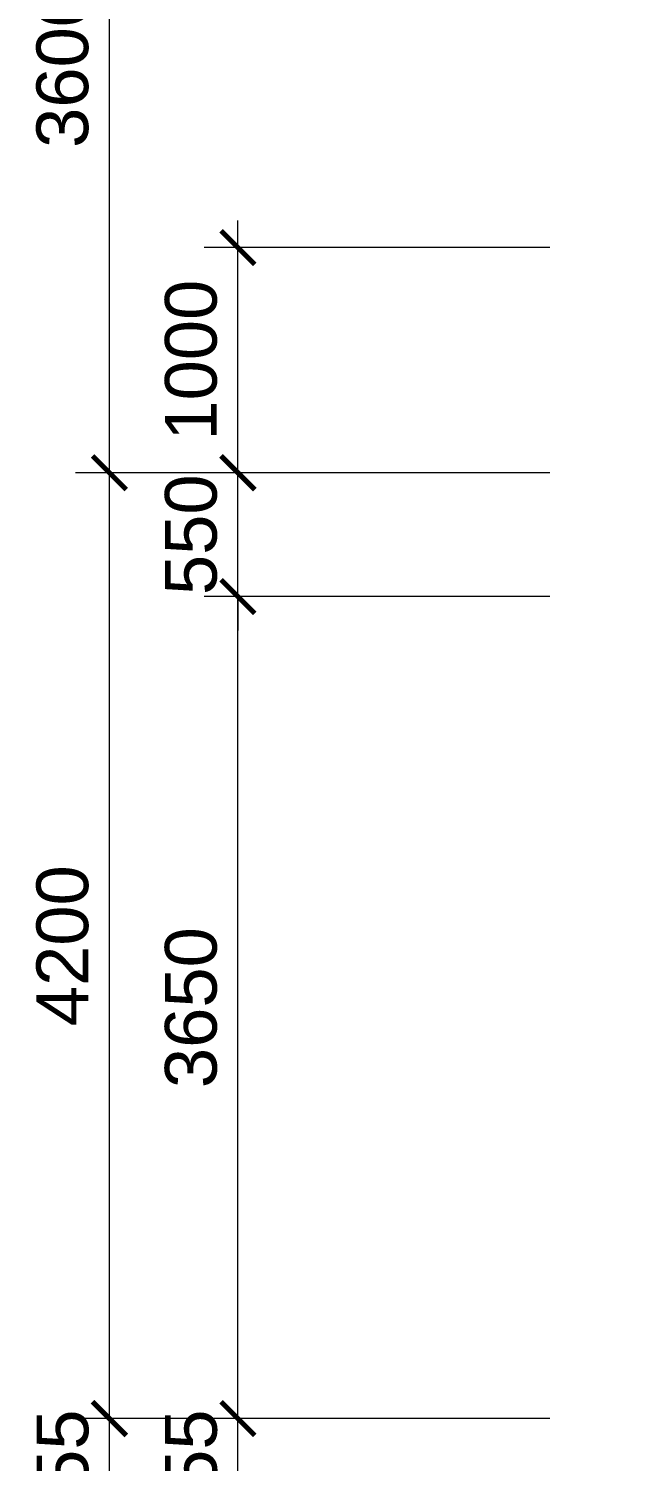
# Model space of a CAD drawing. Header units: millimetres. Extents: x 886808 to 1650903, y -1008069 to 230892.
# Drawn here: x 1012480 to 1015094, y -563740 to -557378 of the extents above; entities that cross this region are included whole.
import ezdxf

# ---------------------------------------------------------------- set-up
doc = ezdxf.new("R2010")
doc.units = ezdxf.units.MM
doc.layers.get('0').update_dxf_attribs({"lineweight": 0})
doc.layers.add('A_Dim', color=8, linetype='Continuous', lineweight=5)
doc.styles.add('TIÊU ĐỀ', font='arial.ttf', dxfattribs={"height": 230})
doc.dimstyles.new('1-100', dxfattribs={"dimtxt": 230, "dimasz": 150, "dimexe": 150, "dimexo": 300, "dimgap": 90, "dimtad": 1, "dimdec": 0, "dimrnd": 5, "dimzin": 0, "dimtxsty": 'TIÊU ĐỀ', "dimblk": 'ARCHTICK', "dimcen": 100, "dimdle": 120, "dimclrd": 256, "dimclre": 256, "dimclrt": 2, "dimadec": 0, "dimazin": 0, "dimtfac": 1, "dimtdec": 0, "dimtix": 1, "dimtmove": 1, "dimatfit": 3, "dimldrblk": 'OPEN30', "dimfxl": 900, "dimtolj": 1, "dimtzin": 0, "dimlwd": 13, "dimlwe": 13, "dimarcsym": 1})

# ---------------------------------------------------------------- blocks, each defined once
blk = doc.blocks.new('_ArchTick')
at = {"color": 0, "linetype": 'ByBlock', "const_width": 0.15}
blk.add_lwpolyline([(-0.5, -0.5), (0.5, 0.5)], dxfattribs=at)
blk = doc.blocks.new('*D750')
at = {"layer": 'A_Dim', "lineweight": 13, "transparency": 16777216}
for p, q in [((1012838.7, -563550.4), (1012838.7, -563400.4)), ((1014794, -563550.4), (1012688.7, -563550.4)), ((1012838.7, -564005), (1012838.7, -563550.4)), ((1014794, -564005), (1012688.7, -564005)), ((1012838.7, -564005), (1012838.7, -564155))]:
    blk.add_line(p, q, dxfattribs=at)
at = {"layer": 'Defpoints', "color": 0, "transparency": 16777216}
for p in [(1012838.7, -563550.4), (1015094, -563550.4), (1015094, -564005)]:
    blk.add_point(p, dxfattribs=at)
at = {"layer": 'A_Dim', "lineweight": 13, "transparency": 16777216, "xscale": 150, "yscale": 150, "zscale": 150}
for p, rotation in [((1012838.7, -563550.4), 270), ((1012838.7, -564005), 90)]:
    blk.add_blockref('_ArchTick', p, dxfattribs=dict(at, rotation=rotation))
at = {"layer": 'A_Dim', "color": 2, "transparency": 16777216, "insert": (1012631.7, -563777.7), "char_height": 230, "attachment_point": 5, "rotation": 90, "style": 'TIÊU ĐỀ'}
blk.add_mtext('\\A1;455', dxfattribs=at)
blk = doc.blocks.new('_Open30')
at = {"color": 0, "linetype": 'ByBlock', "lineweight": -2}
for p, q in [((-1, 0.268), (0, 0)), ((0, 0), (-1, -0.268)), ((0, 0), (-1, 0))]:
    blk.add_line(p, q, dxfattribs=at)
blk = doc.blocks.new('*D751')
at = {"layer": 'A_Dim', "lineweight": 13, "transparency": 16777216}
for p, q in [((1012838.7, -563670.4), (1012838.7, -559230.4)), ((1014794, -559350.4), (1012688.7, -559350.4)), ((1014794, -563550.4), (1012688.7, -563550.4))]:
    blk.add_line(p, q, dxfattribs=at)
at = {"layer": 'Defpoints', "color": 0, "transparency": 16777216}
for p in [(1012838.7, -559350.4), (1015094, -559350.4), (1015094, -563550.4)]:
    blk.add_point(p, dxfattribs=at)
at = {"layer": 'A_Dim', "lineweight": 13, "transparency": 16777216, "xscale": 150, "yscale": 150, "zscale": 150}
for p, rotation in [((1012838.7, -559350.4), 90), ((1012838.7, -563550.4), 270)]:
    blk.add_blockref('_ArchTick', p, dxfattribs=dict(at, rotation=rotation))
at = {"layer": 'A_Dim', "color": 2, "transparency": 16777216, "insert": (1012631.2, -561450.4), "char_height": 230, "attachment_point": 5, "rotation": 90, "style": 'TIÊU ĐỀ'}
blk.add_mtext('\\A1;4200', dxfattribs=at)
blk = doc.blocks.new('*D752')
at = {"layer": 'A_Dim', "lineweight": 13, "transparency": 16777216}
for p, q in [((1012838.7, -559470.4), (1012838.7, -555630.4)), ((1014794, -555750.4), (1012688.7, -555750.4)), ((1014794, -559350.4), (1012688.7, -559350.4))]:
    blk.add_line(p, q, dxfattribs=at)
at = {"layer": 'Defpoints', "color": 0, "transparency": 16777216}
for p in [(1012838.7, -555750.4), (1015094, -555750.4), (1015094, -559350.4)]:
    blk.add_point(p, dxfattribs=at)
at = {"layer": 'A_Dim', "lineweight": 13, "transparency": 16777216, "xscale": 150, "yscale": 150, "zscale": 150}
for p, rotation in [((1012838.7, -555750.4), 90), ((1012838.7, -559350.4), 270)]:
    blk.add_blockref('_ArchTick', p, dxfattribs=dict(at, rotation=rotation))
at = {"layer": 'A_Dim', "color": 2, "transparency": 16777216, "insert": (1012631.2, -557550.4), "char_height": 230, "attachment_point": 5, "rotation": 90, "style": 'TIÊU ĐỀ'}
blk.add_mtext('\\A1;3600', dxfattribs=at)
blk = doc.blocks.new('*D758')
at = {"layer": 'A_Dim', "lineweight": 13, "transparency": 16777216}
for p, q in [((1013409.3, -563550.4), (1013409.3, -563400.4)), ((1014794, -563550.4), (1013259.3, -563550.4)), ((1013409.3, -564005), (1013409.3, -563550.4)), ((1014794, -564005), (1013259.3, -564005)), ((1013409.3, -564005), (1013409.3, -564155))]:
    blk.add_line(p, q, dxfattribs=at)
at = {"layer": 'Defpoints', "color": 0, "transparency": 16777216}
for p in [(1013409.3, -563550.4), (1015094, -563550.4), (1015094, -564005)]:
    blk.add_point(p, dxfattribs=at)
at = {"layer": 'A_Dim', "lineweight": 13, "transparency": 16777216, "xscale": 150, "yscale": 150, "zscale": 150}
for p, rotation in [((1013409.3, -563550.4), 270), ((1013409.3, -564005), 90)]:
    blk.add_blockref('_ArchTick', p, dxfattribs=dict(at, rotation=rotation))
at = {"layer": 'A_Dim', "color": 2, "transparency": 16777216, "insert": (1013202.3, -563777.7), "char_height": 230, "attachment_point": 5, "rotation": 90, "style": 'TIÊU ĐỀ'}
blk.add_mtext('\\A1;455', dxfattribs=at)
blk = doc.blocks.new('*D759')
at = {"layer": 'A_Dim', "lineweight": 13, "transparency": 16777216}
for p, q in [((1013409.3, -563670.4), (1013409.3, -559780.4)), ((1014794, -559900.4), (1013259.3, -559900.4)), ((1014794, -563550.4), (1013259.3, -563550.4))]:
    blk.add_line(p, q, dxfattribs=at)
at = {"layer": 'Defpoints', "color": 0, "transparency": 16777216}
for p in [(1013409.3, -559900.4), (1015094, -559900.4), (1015094, -563550.4)]:
    blk.add_point(p, dxfattribs=at)
at = {"layer": 'A_Dim', "lineweight": 13, "transparency": 16777216, "xscale": 150, "yscale": 150, "zscale": 150}
for p, rotation in [((1013409.3, -559900.4), 90), ((1013409.3, -563550.4), 270)]:
    blk.add_blockref('_ArchTick', p, dxfattribs=dict(at, rotation=rotation))
at = {"layer": 'A_Dim', "color": 2, "transparency": 16777216, "insert": (1013201.8, -561725.4), "char_height": 230, "attachment_point": 5, "rotation": 90, "style": 'TIÊU ĐỀ'}
blk.add_mtext('\\A1;3650', dxfattribs=at)
blk = doc.blocks.new('*D760')
at = {"layer": 'A_Dim', "lineweight": 13, "transparency": 16777216}
for p, q in [((1013409.3, -559350.4), (1013409.3, -559200.4)), ((1014794, -559350.4), (1013259.3, -559350.4)), ((1013409.3, -559900.4), (1013409.3, -559350.4)), ((1014794, -559900.4), (1013259.3, -559900.4)), ((1013409.3, -559900.4), (1013409.3, -560050.4))]:
    blk.add_line(p, q, dxfattribs=at)
at = {"layer": 'Defpoints', "color": 0, "transparency": 16777216}
for p in [(1013409.3, -559350.4), (1015094, -559350.4), (1015094, -559900.4)]:
    blk.add_point(p, dxfattribs=at)
at = {"layer": 'A_Dim', "lineweight": 13, "transparency": 16777216, "xscale": 150, "yscale": 150, "zscale": 150}
for p, rotation in [((1013409.3, -559350.4), 270), ((1013409.3, -559900.4), 90)]:
    blk.add_blockref('_ArchTick', p, dxfattribs=dict(at, rotation=rotation))
at = {"layer": 'A_Dim', "color": 2, "transparency": 16777216, "insert": (1013201.9, -559625.4), "char_height": 230, "attachment_point": 5, "rotation": 90, "style": 'TIÊU ĐỀ'}
blk.add_mtext('\\A1;550', dxfattribs=at)
blk = doc.blocks.new('*D761')
at = {"layer": 'A_Dim', "lineweight": 13, "transparency": 16777216}
for p, q in [((1013409.3, -559470.4), (1013409.3, -558230.4)), ((1014794, -558350.4), (1013259.3, -558350.4)), ((1014794, -559350.4), (1013259.3, -559350.4))]:
    blk.add_line(p, q, dxfattribs=at)
at = {"layer": 'Defpoints', "color": 0, "transparency": 16777216}
for p in [(1013409.3, -558350.4), (1015094, -558350.4), (1015094, -559350.4)]:
    blk.add_point(p, dxfattribs=at)
at = {"layer": 'A_Dim', "lineweight": 13, "transparency": 16777216, "xscale": 150, "yscale": 150, "zscale": 150}
for p, rotation in [((1013409.3, -558350.4), 90), ((1013409.3, -559350.4), 270)]:
    blk.add_blockref('_ArchTick', p, dxfattribs=dict(at, rotation=rotation))
at = {"layer": 'A_Dim', "color": 2, "transparency": 16777216, "insert": (1013201.9, -558850.4), "char_height": 230, "attachment_point": 5, "rotation": 90, "style": 'TIÊU ĐỀ'}
blk.add_mtext('\\A1;1000', dxfattribs=at)

msp = doc.modelspace()

# ---------------------------------------------------------------- dimensions: what is measured, and where the dimension line sits
at = {"layer": 'A_Dim', "transparency": 33554636}
for base, p1, p2, picture, middle in [((1012838.7, -555750.4), (1015094, -559350.4), (1015094, -555750.4), '*D752', (1012631.2, -557550.4)), ((1012838.7, -559350.4), (1015094, -563550.4), (1015094, -559350.4), '*D751', (1012631.2, -561450.4)), ((1012838.7, -563550.4), (1015094, -564005), (1015094, -563550.4), '*D750', (1012631.7, -563777.7))]:
    dim = msp.add_linear_dim(base=base, p1=p1, p2=p2, angle=90, dimstyle='1-100', override={"dimscale": 1}, dxfattribs=at)
    dim.commit()
    dim.dimension.update_dxf_attribs({"geometry": picture, "text_midpoint": middle})
for base, p1, p2, picture, middle in [((1013409.3, -558350.4), (1015094, -559350.4), (1015094, -558350.4), '*D761', (1013201.9, -558850.4)), ((1013409.3, -559350.4), (1015094, -559900.4), (1015094, -559350.4), '*D760', (1013201.9, -559625.4)), ((1013409.3, -559900.4), (1015094, -563550.4), (1015094, -559900.4), '*D759', (1013201.8, -561725.4)), ((1013409.3, -563550.4), (1015094, -564005), (1015094, -563550.4), '*D758', (1013202.3, -563777.7))]:
    dim = msp.add_linear_dim(base=base, p1=p1, p2=p2, angle=90, dimstyle='1-100', dxfattribs=at)
    dim.commit()
    dim.dimension.update_dxf_attribs({"geometry": picture, "text_midpoint": middle})

doc.saveas('drawing.dxf')
